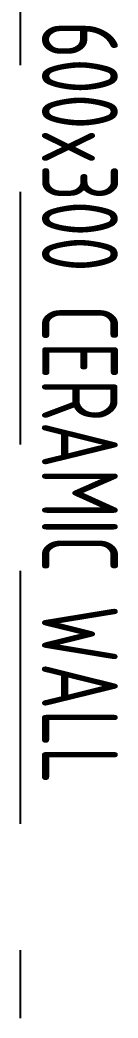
# Model space of a CAD drawing. Header units: centimetres. Extents: x -1797 to 2001, y -8788 to 1856.
# Drawn here: x -1381.7 to -1372, y -229.1 to -130.4 of the extents above; entities that cross this region are included whole.
import ezdxf

# ---------------------------------------------------------------- set-up
doc = ezdxf.new("R2010")
doc.units = ezdxf.units.CM
doc.header["$LTSCALE"] = 100
doc.header["$MEASUREMENT"] = 0
doc.linetypes.add('HIDDEN', pattern=[0.375, 0.25, -0.125])
doc.layers.add('HIDDEN -03', color=8, linetype='HIDDEN')
doc.layers.add('Text-1', color=3, linetype='Continuous')
doc.styles.add('HB25Small', font='ARCHSTYL.SHX', dxfattribs={"width": 0.8, "height": 2.5})
doc.styles.add('ISO', font='isocp2.shx', dxfattribs={"width": 0.8})
doc.dimstyles.new('DIM DET', dxfattribs={"dimtxt": 0.05, "dimasz": 0.025, "dimexe": 0.025, "dimexo": 0.025, "dimgap": 0.025, "dimtad": 1, "dimzin": 0, "dimdsep": 46, "dimtxsty": 'ISO', "dimblk": 'ARCHTICK', "dimcen": 0.1, "dimdle": 0.025, "dimclrd": 15, "dimclre": 15, "dimclrt": 2, "dimadec": 0, "dimazin": 0, "dimtfac": 1, "dimtmove": 2, "dimatfit": 0, "dimldrblk": 'ARCHTICK', "dimfxl": 0.17, "dimtzin": 1, "dimarcsym": 0})

# ---------------------------------------------------------------- blocks, each defined once
blk = doc.blocks.new('_ARCHTICK')
at = {"color": 0, "linetype": 'ByBlock', "const_width": 0.15}
blk.add_lwpolyline([(-0.5, -0.5), (0.5, 0.5)], dxfattribs=at)

msp = doc.modelspace()

# ---------------------------------------------------------------- texts
at = {"layer": 'Text-1', "color": 3, "style": 'HB25Small', "width": 0.8}
msp.add_text('600x300 CERAMIC WALL', height=7.5, rotation=270, dxfattribs=at).set_placement((-1379.504, -130.512))

# ---------------------------------------------------------------- leaders
at = {"layer": 'HIDDEN -03'}
msp.add_leader([(-1381.658, -34.888), (-1381.658, -229.102)], dimstyle='DIM DET', override={"dimasz": 0.04, "dimtad": 0, "dimclrd": 251, "dimldrblk": 'Dot', "dimfxl": 0.1}, dxfattribs=at)

doc.saveas('drawing.dxf')
